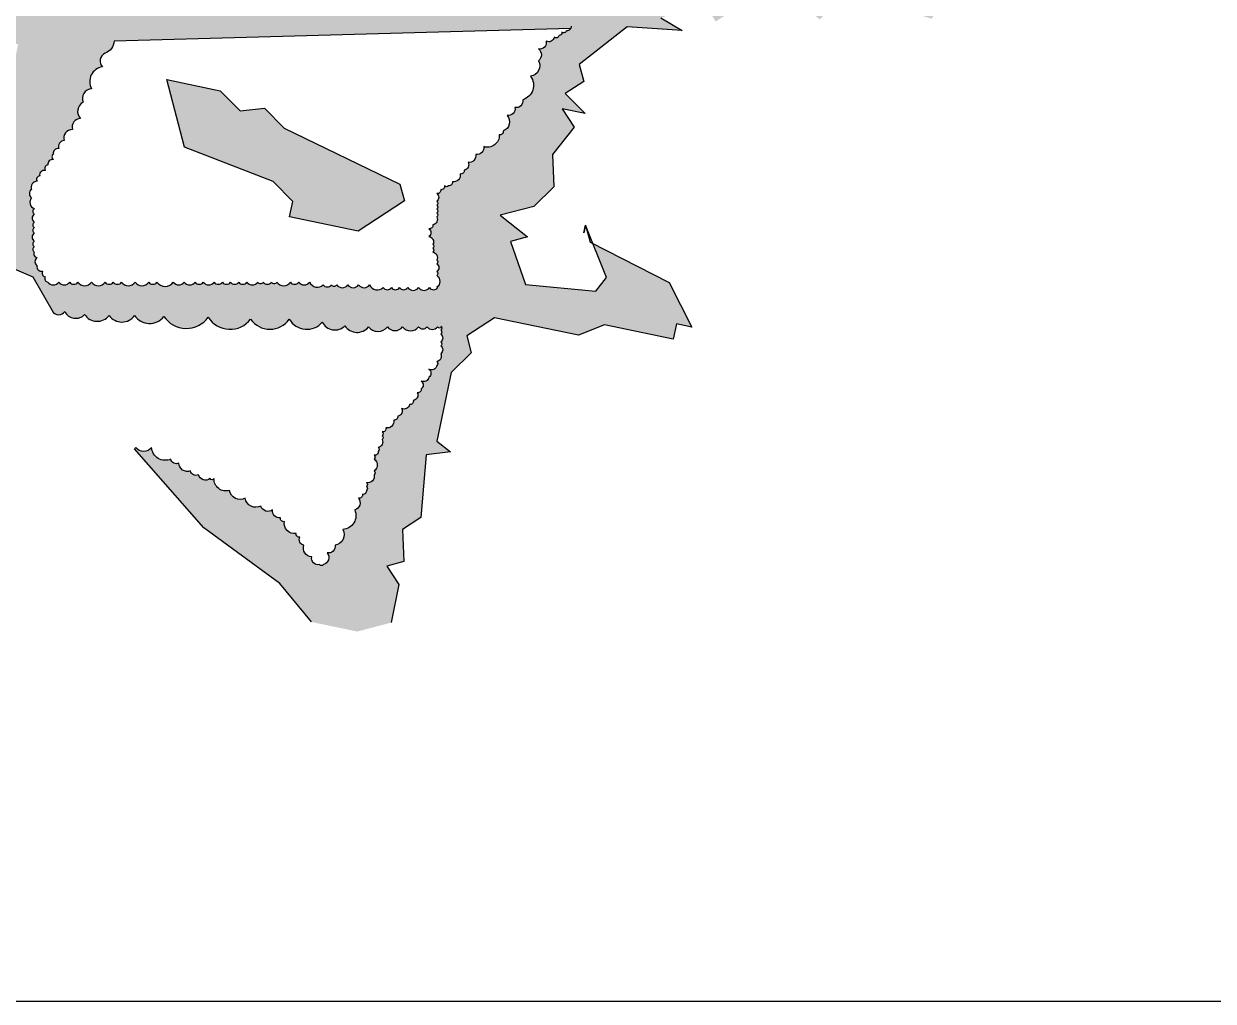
# Model space of a CAD drawing. Extents: x 4689302 to 7068445, y -422737 to 2032183.
# Drawn here: x 4732542.5 to 4732933, y -318687.3 to -318366.4 of the extents above; entities that cross this region are included whole.
import ezdxf

# ---------------------------------------------------------------- set-up
doc = ezdxf.new("R2010")
doc.units = 0
doc.header["$LTSCALE"] = 1000
doc.header["$MEASUREMENT"] = 0
doc.layers.get('0').update_dxf_attribs({"linetype": 'CONTINUOUS'})

msp = doc.modelspace()

# ---------------------------------------------------------------- hatches: boundary and pattern name
at = {"linetype": 'Continuous'}
h = msp.add_hatch(color=256, dxfattribs=at)
h.paths.add_polyline_path([(4732757.91, -318334.41), (4732756.97, -318326.37), (4732762.51, -318324.91), (4732761.05, -318319.38), (4732766.59, -318317.92), (4732774.74, -318303.93), (4732773.28, -318298.4), (4732778.82, -318296.94), (4732776.84, -318293.91), (4732783.42, -318287.44), (4732783.01, -318276.89), (4732778, -318275.84), (4732776.54, -318270.31), (4732768.5, -318271.24), (4732762.55, -318262.15), (4732733.94, -318261.4), (4732724.44, -318256.8), (4732715.88, -318260.24), (4732711.91, -318254.18), (4732648.22, -318246.1), (4732646.65, -318253.61), (4732645.6, -318258.63), (4732624.62, -318246.39), (4732623.05, -318253.91), (4732627.01, -318259.97), (4732617.17, -318294.53), (4732577.56, -318346.4), (4732572.02, -318347.86), (4732570.45, -318355.37), (4732560.24, -318362.06), (4732545.28, -318363.19), (4732508.22, -318352.83), (4732504.66, -318357.31), (4732507.58, -318368.38), (4732502.04, -318369.84), (4732509.04, -318373.92), (4732540.61, -318373.03), (4732533.87, -318405.26), (4732515.17, -318419.66), (4732515.58, -318430.21), (4732521.52, -318439.3), (4732545.53, -318449.55), (4732552.31, -318461.36, 0.443914), (4732555.93, -318460.91, 0.520567), (4732562.43, -318461.84, 0.520567), (4732570.48, -318462.15, 0.520567), (4732578.85, -318462.15, 0.520567), (4732588.45, -318462.46, 0.520567), (4732603.01, -318462.77, 0.520567), (4732616.95, -318463.39, 0.520567), (4732629.65, -318463.39, 0.520567), (4732640.49, -318464.32, 0.520567), (4732647.92, -318465.56, 0.520567), (4732655.66, -318465.86, 0.520567), (4732661.86, -318465.86, 0.520567), (4732666.82, -318465.86, 0.520567), (4732672.08, -318465.86, 0.520567), (4732674.87, -318465.86, 0.520567), (4732678.28, -318465.86, 0.42715), (4732679.63, -318466.07, -0.353159), (4732679.35, -318467.02, -0.520567), (4732679.35, -318468.3, -0.520567), (4732679.35, -318470.86, -0.520567), (4732679.35, -318472.15, -0.520567), (4732679.35, -318474.71, -0.520567), (4732678.07, -318477.28, -0.520567), (4732678.07, -318478.56, -0.520567), (4732675.5, -318479.84, -0.520567), (4732675.5, -318482.41, -0.520567), (4732672.94, -318483.69, -0.520567), (4732672.94, -318486.26, -0.520567), (4732671.65, -318487.54, -0.520567), (4732670.37, -318490.1, -0.520567), (4732669.09, -318491.39, -0.520567), (4732666.52, -318492.67, -0.520567), (4732665.24, -318495.23, -0.520567), (4732663.95, -318496.52, -0.520567), (4732661.39, -318499.08, -0.520567), (4732660.1, -318500.36, -0.520567), (4732660.1, -318501.65, -0.520567), (4732660.1, -318502.93, -0.520567), (4732658.82, -318505.49, -0.520567), (4732658.82, -318506.78, -0.520567), (4732657.53, -318508.06, -0.520567), (4732657.53, -318509.34, -0.520567), (4732657.53, -318513.19, -0.520567), (4732657.53, -318514.47, -0.520567), (4732654.97, -318517.04, -0.520567), (4732654.97, -318518.32, -0.520567), (4732654.97, -318519.6, -0.520567), (4732653.68, -318520.88, -0.520567), (4732652.4, -318522.17, -0.520567), (4732651.12, -318526.01, -0.520567), (4732647.27, -318532.43, -0.520567), (4732644.7, -318537.56, -0.520567), (4732642.13, -318540.12, -0.520567), (4732640.85, -318543.97, -0.520567), (4732639.57, -318543.97, -0.520567), (4732637, -318541.4, -0.520567), (4732634.43, -318537.56, -0.520567), (4732633.15, -318534.99, -0.520567), (4732631.87, -318533.71, -0.520567), (4732628.02, -318529.86, -0.520567), (4732626.73, -318528.58, -0.520567), (4732624.16, -318526.01, -0.520567), (4732620.31, -318524.73, -0.520567), (4732615.18, -318522.17, -0.520567), (4732610.05, -318519.6, -0.520567), (4732604.91, -318515.75, -0.520567), (4732603.63, -318515.75, -0.520567), (4732599.78, -318514.47, -0.520567), (4732597.21, -318513.19, -0.520567), (4732593.36, -318510.62, -0.520567), (4732590.79, -318509.34, -0.520567), (4732584.38, -318505.49, -0.520567), (4732579.24, -318505.49, -0.107295), (4732578.76, -318505.94), (4732601.55, -318531.87), (4732626.5, -318550.17), (4732636.93, -318562.81), (4732651.97, -318565.95), (4732663.04, -318563.03), (4732665.66, -318550.51), (4732661.69, -318544.45), (4732667.23, -318542.99), (4732666.82, -318532.44), (4732672.88, -318528.48), (4732674.56, -318507.91), (4732682.6, -318506.97), (4732678.12, -318503.42), (4732682.83, -318480.87), (4732689.41, -318474.4), (4732687.96, -318468.86), (4732697.04, -318462.92), (4732724.61, -318468.68), (4732733.17, -318465.24), (4732755.73, -318469.95), (4732756.77, -318464.94), (4732761.79, -318465.99), (4732754.38, -318451.36), (4732729.35, -318438.58), (4732733.81, -318449.68), (4732730.26, -318454.17), (4732707.18, -318451.96), (4732702.28, -318437.86), (4732707.82, -318436.4), (4732698.84, -318429.29), (4732709.91, -318426.38), (4732716.5, -318419.91), (4732716.09, -318409.36), (4732723.19, -318400.38), (4732719.23, -318394.32), (4732726.75, -318395.9), (4732720.28, -318389.31), (4732726.34, -318385.35), (4732724.88, -318379.81), (4732740.55, -318367.4), (4732758.62, -318368.56), (4732751.62, -318364.48), (4732765.72, -318359.58), (4732769.69, -318365.64), (4732775.75, -318361.68), (4732785.77, -318363.77), (4732794.86, -318357.83), (4732803.83, -318364.93), (4732810.42, -318358.46), (4732819.92, -318363.07), (4732815.43, -318359.51), (4732818.46, -318357.53), (4732840.49, -318364.75), (4732847.59, -318355.78), (4732835.18, -318340.1), (4732810.64, -318332.36), (4732786.52, -318335.16), (4732803.01, -318343.84), (4732796.95, -318347.8), (4732764.79, -318351.54), (4732748.3, -318342.86)])
h.paths.add_polyline_path([(4732607.74, -318348.1, -0.520567), (4732610.75, -318346.09, -0.520567), (4732613.26, -318343.59, -0.520567), (4732615.77, -318341.58, -0.520567), (4732617.27, -318340.07, -0.520567), (4732618.28, -318337.57, -0.520567), (4732618.78, -318334.06, -0.520567), (4732620.29, -318329.54, -0.520567), (4732621.29, -318326.53, -0.520567), (4732622.79, -318325.03, -0.520567), (4732623.8, -318323.02, -0.520567), (4732624.8, -318322.02, -0.520567), (4732624.8, -318320.01, -0.520567), (4732625.81, -318318.51, -0.520567), (4732625.81, -318316, -0.520567), (4732627.31, -318312.99, -0.520567), (4732627.81, -318310.98, -0.520567), (4732628.82, -318308.48, -0.520567), (4732629.82, -318305.47, -0.520567), (4732630.83, -318303.46, -0.520567), (4732631.33, -318301.95, -0.520567), (4732632.33, -318299.45, -0.520567), (4732632.33, -318297.94, -0.520567), (4732632.83, -318296.44, -0.520567), (4732632.83, -318294.43, -0.520567), (4732633.84, -318292.42, -0.520567), (4732633.84, -318289.92, -0.520567), (4732634.34, -318288.41, -0.520567), (4732634.34, -318286.91, -0.520567), (4732634.34, -318285.4, -0.520567), (4732634.34, -318283.9, -0.520567), (4732635.34, -318282.39, -0.520567), (4732635.34, -318280.89, -0.520567), (4732636.85, -318278.88, -0.520567), (4732637.85, -318277.38, -0.520567), (4732638.86, -318276.37, -0.520567), (4732639.86, -318275.37, -0.520567), (4732640.86, -318273.87, -0.520567), (4732642.37, -318272.86, -0.520567), (4732644.88, -318270.86, -0.520567), (4732647.89, -318269.35, -0.520567), (4732650.4, -318267.85, -0.520567), (4732652.41, -318266.84, -0.520567), (4732653.91, -318266.84, -0.520567), (4732655.42, -318265.34, -0.520567), (4732657.43, -318264.84, -0.520567), (4732658.93, -318264.84, -0.520567), (4732660.94, -318264.84, -0.520567), (4732662.95, -318264.84, -0.520567), (4732665.46, -318264.84, -0.520567), (4732667.47, -318264.84, -0.520567), (4732669.98, -318264.84, -0.520567), (4732671.98, -318265.34, -0.520567), (4732675, -318266.84, -0.520567), (4732677, -318266.84, -0.520567), (4732679.51, -318267.85, -0.520567), (4732683.03, -318268.85, -0.520567), (4732687.04, -318269.85, -0.520567), (4732692.06, -318270.36, -0.520567), (4732697.08, -318271.86, -0.520567), (4732700.59, -318271.86, -0.520567), (4732703.1, -318273.37, -0.520567), (4732706.62, -318274.37, -0.520567), (4732709.13, -318274.37, -0.520567), (4732712.64, -318274.37, -0.520567), (4732716.15, -318274.37, -0.520567), (4732718.66, -318274.37, -0.520567), (4732721.67, -318274.37, -0.520567), (4732723.68, -318274.37, -0.520567), (4732725.19, -318274.37, -0.520567), (4732727.2, -318274.37, -0.520567), (4732729.71, -318274.37, -0.520567), (4732731.21, -318274.37, -0.520567), (4732733.22, -318274.37, -0.520567), (4732735.73, -318274.37, -0.520567), (4732737.74, -318274.37, -0.520567), (4732740.25, -318274.37, -0.520567), (4732741.75, -318274.37, -0.520567), (4732743.76, -318274.37, -0.520567), (4732745.27, -318274.37, -0.520567), (4732746.77, -318274.37, -0.520567), (4732748.28, -318274.37, -0.520567), (4732749.78, -318274.87, -0.520567), (4732750.79, -318276.88, -0.520567), (4732750.79, -318278.38, -0.520567), (4732751.79, -318280.39, -0.520567), (4732752.29, -318282.9, -0.520567), (4732752.29, -318284.4, -0.520567), (4732752.29, -318285.9, -0.520567), (4732752.29, -318287.41, -0.520567), (4732752.29, -318288.91, -0.520567), (4732752.29, -318290.92, -0.520567), (4732752.29, -318292.93, -0.520567), (4732751.79, -318294.93, -0.520567), (4732750.28, -318297.94, -0.520567), (4732749.78, -318300.45, -0.520567), (4732748.28, -318303.96, -0.520567), (4732747.27, -318305.97, -0.520567), (4732746.27, -318307.97, -0.520567), (4732745.77, -318309.98, -0.520567), (4732745.27, -318311.99, -0.520567), (4732744.26, -318313.49, -0.520567), (4732743.76, -318315, -0.520567), (4732743.26, -318317, -0.520567), (4732741.75, -318320.01, -0.520567), (4732741.75, -318322.02, -0.520567), (4732741.25, -318324.02, -0.520567), (4732740.25, -318326.53, -0.520567), (4732739.74, -318329.04, -0.520567), (4732738.74, -318331.05, -0.520567), (4732738.74, -318332.55, -0.520567), (4732738.24, -318334.06, -0.520567), (4732737.23, -318335.56, -0.520567), (4732736.73, -318337.57, -0.520567), (4732736.73, -318339.07, -0.520567), (4732736.23, -318340.58, -0.520567), (4732735.23, -318342.58, -0.520567), (4732733.72, -318344.59, -0.520567), (4732732.72, -318346.59, -0.450949), (4732732.47, -318348.47, -0.243852), (4732732.72, -318348.6, -0.272568), (4732731.89, -318348.29, -0.443855), (4732730.43, -318348.11, -0.520567), (4732729.06, -318348.38, -0.520567), (4732727.7, -318349.47, -0.520567), (4732726.34, -318350.29, -0.520567), (4732725.25, -318351.38, -0.520567), (4732723.89, -318351.92, -0.520567), (4732722.26, -318352.74, -0.520567), (4732720.08, -318353.01, -0.520567), (4732717.36, -318353.01, -0.520567), (4732715.45, -318353.28, -0.520567), (4732714.09, -318353.82, -0.520567), (4732712.46, -318353.82, -0.520567), (4732710.55, -318353.82, -0.520567), (4732707.83, -318353.82, -0.520567), (4732705.1, -318353.82, -0.520567), (4732702.65, -318353.82, -0.520567), (4732699.39, -318353.82, -0.520567), (4732695.85, -318353.82, -0.520567), (4732692.85, -318353.82, -0.520567), (4732689.59, -318353.82, -0.520567), (4732685.77, -318353.82, -0.520567), (4732682.51, -318353.82, -0.520567), (4732679.24, -318353.82, -0.520567), (4732677.06, -318353.82, -0.520567), (4732674.07, -318353.82, -0.520567), (4732671.34, -318353.82, -0.520567), (4732668.62, -318354.1, -0.520567), (4732667.26, -318354.1, -0.520567), (4732663.72, -318354.64, -0.520567), (4732659.36, -318355.46, -0.520567), (4732655.28, -318355.73, -0.520567), (4732650.92, -318356.27, -0.520567), (4732648.2, -318356.82, -0.520567), (4732642.48, -318357.63, -0.520567), (4732636.22, -318357.63, -0.520567), (4732629.14, -318357.63, -0.520567), (4732621.79, -318357.63, -0.520567), (4732615.26, -318358.18, -0.520567), (4732608.45, -318358.18, -0.520567), (4732602.46, -318358.18, -0.520567), (4732596.2, -318358.45, -0.520567), (4732590.48, -318359.27, -0.520567), (4732584.22, -318359.27, -0.38511), (4732580.09, -318360.21, -0.026554), (4732580.13, -318360.14, -0.520567), (4732583.64, -318359.13, -0.520567), (4732587.66, -318357.63, -0.520567), (4732593.18, -318355.62, -0.520567), (4732597.7, -318352.61, -0.520567), (4732602.72, -318350.11, -0.520567)], flags=16)
h.paths.add_polyline_path([(4732722.08, -318367.92, -0.343439), (4732720.67, -318368.66, -0.520567), (4732719.16, -318369.17, -0.520567), (4732718.23, -318370.24, -0.520567), (4732716.57, -318370.83, -0.520567), (4732714.01, -318372.11, -0.520567), (4732711.44, -318374.67, -0.520567), (4732711.44, -318378.52, -0.520567), (4732708.87, -318383.65, -0.520567), (4732706.31, -318391.35, -0.520567), (4732703.74, -318393.91, -0.520567), (4732701.17, -318396.48, -0.520567), (4732699.89, -318401.61, -0.520567), (4732698.61, -318402.89, -0.520567), (4732693.47, -318406.74, -0.520567), (4732690.9, -318409.3, -0.520567), (4732688.34, -318411.87, -0.520567), (4732687.05, -318414.43, -0.520567), (4732685.77, -318415.71, -0.520567), (4732683.2, -318418.28, -0.520567), (4732681.92, -318419.56, -0.520567), (4732680.64, -318419.56, -0.520567), (4732679.35, -318420.85, -0.520567), (4732678.07, -318422.13, -0.520567), (4732678.07, -318424.69, -0.520567), (4732678.07, -318425.98, -0.520567), (4732678.07, -318427.26, -0.520567), (4732678.07, -318428.54, -0.520567), (4732678.07, -318429.82, -0.520567), (4732676.79, -318432.39, -0.520567), (4732675.5, -318433.67, -0.520567), (4732675.5, -318436.24, -0.520567), (4732676.79, -318438.8, -0.520567), (4732676.79, -318440.08, -0.520567), (4732676.79, -318441.37, -0.520567), (4732678.07, -318443.93, -0.520567), (4732678.07, -318445.21, -0.520567), (4732678.07, -318447.78, -0.520567), (4732678.07, -318449.06, -0.520567), (4732678.07, -318452.91, -0.033908), (4732678.38, -318453.03, -0.002581), (4732678.38, -318453.01, -0.520567), (4732675.69, -318453.01, -0.520567), (4732672.11, -318453.01, -0.520567), (4732668.53, -318453.01, -0.520567), (4732665.85, -318453.01, -0.520567), (4732663.16, -318453.01, -0.520567), (4732660.48, -318453.01, -0.520567), (4732656, -318452.11, -0.520567), (4732652.42, -318452.11, -0.520567), (4732648.84, -318452.11, -0.520567), (4732645.26, -318452.11, -0.520567), (4732643.47, -318452.11, -0.520567), (4732640.78, -318452.11, -0.520567), (4732636.31, -318451.22, -0.520567), (4732632.73, -318451.22, -0.520567), (4732630.04, -318451.22, -0.520567), (4732625.57, -318451.22, -0.520567), (4732623.78, -318451.22, -0.520567), (4732621.09, -318451.22, -0.520567), (4732619.3, -318451.22, -0.520567), (4732615.72, -318451.22, -0.520567), (4732613.04, -318451.22, -0.520567), (4732610.35, -318451.22, -0.520567), (4732607.67, -318451.22, -0.520567), (4732604.98, -318451.22, -0.520567), (4732601.4, -318451.22, -0.520567), (4732598.71, -318451.22, -0.520567), (4732595.13, -318451.22, -0.520567), (4732591.55, -318451.22, -0.520567), (4732586.18, -318451.22, -0.520567), (4732583.5, -318451.22, -0.520567), (4732579.02, -318451.22, -0.520567), (4732574.55, -318451.22, -0.520567), (4732571.86, -318451.22, -0.520567), (4732569.18, -318451.22, -0.520567), (4732564.7, -318451.22, -0.520567), (4732560.22, -318451.22, -0.520567), (4732557.54, -318451.22, -0.520567), (4732553.96, -318451.22, -0.520567), (4732550.38, -318451.22, -0.520567), (4732549.48, -318449.43, -0.520567), (4732548.59, -318447.64, -0.520567), (4732546.8, -318445.85, -0.520567), (4732546.8, -318443.17, -0.520567), (4732545.9, -318441.38, -0.520567), (4732545.9, -318439.59, -0.520567), (4732545.9, -318437.8, -0.520567), (4732545.9, -318435.12, -0.520567), (4732545.9, -318433.33, -0.520567), (4732545.9, -318431.54, -0.520567), (4732545.9, -318428.86, -0.520567), (4732545.9, -318427.07, -0.520567), (4732545.01, -318423.49, -0.520567), (4732545.01, -318420.81, -0.520567), (4732546.8, -318418.12, -0.520567), (4732547.69, -318416.34, -0.520567), (4732549.48, -318414.55, -0.520567), (4732550.38, -318412.76, -0.520567), (4732552.17, -318410.97, -0.520567), (4732552.17, -318409.18, -0.520567), (4732553.96, -318407.39, -0.520567), (4732555.75, -318404.71, -0.520567), (4732558.43, -318401.13, -0.520567), (4732561.12, -318397.55, -0.520567), (4732562.01, -318392.18, -0.520567), (4732564.7, -318387.71, -0.520567), (4732568.28, -318380.56, -0.537626), (4732569.31, -318376.03, 0.278967), (4732572.11, -318372.14)], flags=16)
h.paths.add_polyline_path([(4732589.44, -318384.74), (4732606.99, -318388.41), (4732613.46, -318394.99), (4732621.5, -318394.06), (4732627.97, -318400.64), (4732665.96, -318419.05), (4732667.42, -318424.58), (4732652.27, -318434.49), (4732629.72, -318429.78), (4732630.77, -318424.76), (4732624.3, -318418.18), (4732595.28, -318406.88)], flags=0)
h.paths.add_polyline_path([(4732647.54, -318316.59), (4732641.71, -318294.45), (4732659.25, -318298.11), (4732665.72, -318304.7), (4732673.76, -318303.76), (4732680.23, -318310.35), (4732718.23, -318328.75), (4732719.69, -318334.29), (4732704.54, -318344.2), (4732681.99, -318339.48), (4732682.51, -318336.98), (4732683.04, -318334.47), (4732676.57, -318327.89)], flags=0)

# ---------------------------------------------------------------- linework, layer by layer
for p, q in [((4732751.62, -318364.48), (4732758.62, -318368.56)), ((4732722.08, -318367.92), (4732572.11, -318372.14)), ((4732740.55, -318367.4), (4732724.88, -318379.81)), ((4732758.62, -318368.56), (4732740.55, -318367.4)), ((4732724.88, -318379.81), (4732726.34, -318385.35)), ((4732726.34, -318385.35), (4732720.28, -318389.31)), ((4732720.28, -318389.31), (4732726.75, -318395.9)), ((4732726.75, -318395.9), (4732719.23, -318394.32)), ((4732719.23, -318394.32), (4732723.19, -318400.38)), ((4732723.19, -318400.38), (4732716.09, -318409.36)), ((4732716.09, -318409.36), (4732716.5, -318419.91)), ((4732716.5, -318419.91), (4732709.91, -318426.38)), ((4732709.91, -318426.38), (4732698.84, -318429.29)), ((4732698.84, -318429.29), (4732707.82, -318436.4)), ((4732733.81, -318449.68), (4732726.93, -318432.55)), ((4732726.93, -318432.55), (4732728.39, -318438.08)), ((4732707.82, -318436.4), (4732702.28, -318437.86)), ((4732545.53, -318449.55), (4732521.52, -318439.3)), ((4732702.28, -318437.86), (4732707.18, -318451.96)), ((4732728.39, -318438.08), (4732754.38, -318451.36)), ((4732552.31, -318461.36), (4732545.53, -318449.55)), ((4732707.18, -318451.96), (4732730.26, -318454.17)), ((4732730.26, -318454.17), (4732733.81, -318449.68)), ((4732754.38, -318451.36), (4732761.79, -318465.99)), ((4732697.04, -318462.92), (4732687.96, -318468.86)), ((4732724.61, -318468.68), (4732697.04, -318462.92)), ((4732733.17, -318465.24), (4732724.61, -318468.68)), ((4732755.73, -318469.95), (4732733.17, -318465.24)), ((4732756.77, -318464.94), (4732755.73, -318469.95)), ((4732761.79, -318465.99), (4732756.77, -318464.94)), ((4732687.96, -318468.86), (4732689.41, -318474.4)), ((4732689.41, -318474.4), (4732682.83, -318480.87)), ((4732682.83, -318480.87), (4732678.12, -318503.42)), ((4732601.55, -318531.87), (4732578.76, -318505.94)), ((4732682.6, -318506.97), (4732674.56, -318507.91)), ((4732678.12, -318503.42), (4732682.6, -318506.97)), ((4732674.56, -318507.91), (4732672.88, -318528.48)), ((4732672.88, -318528.48), (4732666.82, -318532.44)), ((4732626.5, -318550.17), (4732601.55, -318531.87)), ((4732666.82, -318532.44), (4732667.23, -318542.99)), ((4732667.23, -318542.99), (4732661.69, -318544.45)), ((4732661.69, -318544.45), (4732665.66, -318550.51)), ((4732636.93, -318562.81), (4732626.5, -318550.17)), ((4732665.66, -318550.51), (4732663.04, -318563.03))]:
    msp.add_line(p, q, dxfattribs=at)
msp.add_line((4729707.19, -318687.32), (4735207.19, -318687.32))
for points in [[(4732722.18, -318367.16), (4732722.18, -318367.16, -0.520567), (4732720.67, -318368.66), (4732720.67, -318368.66, -0.520567), (4732719.16, -318369.17), (4732719.16, -318369.17, -0.520567), (4732718.23, -318370.24), (4732718.23, -318370.24, -0.520567), (4732716.57, -318370.83), (4732716.57, -318370.83, -0.520567), (4732714.01, -318372.11), (4732714.01, -318372.11, -0.520567), (4732711.44, -318374.67), (4732711.44, -318374.67, -0.520567), (4732711.44, -318378.52), (4732711.44, -318378.52, -0.520567), (4732708.87, -318383.65), (4732708.87, -318383.65, -0.520567), (4732706.31, -318391.35), (4732706.31, -318391.35, -0.520567), (4732703.74, -318393.91), (4732703.74, -318393.91, -0.520567), (4732701.17, -318396.48), (4732701.17, -318396.48, -0.520567), (4732699.89, -318401.61), (4732699.89, -318401.61, -0.520567), (4732698.61, -318402.89), (4732698.61, -318402.89, -0.520567), (4732693.47, -318406.74), (4732693.47, -318406.74, -0.520567), (4732690.9, -318409.3), (4732690.9, -318409.3, -0.520567), (4732688.34, -318411.87), (4732688.34, -318411.87, -0.520567), (4732687.05, -318414.43), (4732687.05, -318414.43, -0.520567), (4732685.77, -318415.71), (4732685.77, -318415.71, -0.520567), (4732683.2, -318418.28), (4732683.2, -318418.28, -0.520567), (4732681.92, -318419.56), (4732681.92, -318419.56, -0.520567), (4732680.64, -318419.56), (4732680.64, -318419.56, -0.520567), (4732679.35, -318420.85), (4732679.35, -318420.85, -0.520567), (4732678.07, -318422.13), (4732678.07, -318422.13, -0.520567), (4732678.07, -318424.69), (4732678.07, -318424.69, -0.520567), (4732678.07, -318425.98), (4732678.07, -318425.98, -0.520567), (4732678.07, -318427.26), (4732678.07, -318427.26, -0.520567), (4732678.07, -318428.54), (4732678.07, -318428.54, -0.520567), (4732678.07, -318429.82), (4732678.07, -318429.82, -0.520567), (4732676.79, -318432.39), (4732676.79, -318432.39, -0.520567), (4732675.5, -318433.67), (4732675.5, -318433.67, -0.520567), (4732675.5, -318436.24), (4732675.5, -318436.24, -0.520567), (4732676.79, -318438.8), (4732676.79, -318438.8, -0.520567), (4732676.79, -318440.08), (4732676.79, -318440.08, -0.520567), (4732676.79, -318441.37), (4732676.79, -318441.37, -0.520567), (4732678.07, -318443.93), (4732678.07, -318443.93, -0.520567), (4732678.07, -318445.21), (4732678.07, -318445.21, -0.520567), (4732678.07, -318447.78), (4732678.07, -318447.78, -0.520567), (4732678.07, -318449.06), (4732678.07, -318449.06, -0.520567), (4732678.07, -318452.91), (4732678.07, -318452.91, -0.033908), (4732678.38, -318453.03)], [(4732572.11, -318372.14, -0.287635), (4732569.18, -318376.08), (4732569.18, -318376.08, 0.520567), (4732568.28, -318380.56), (4732568.28, -318380.56, 0.520567), (4732564.7, -318387.71), (4732564.7, -318387.71, 0.520567), (4732562.01, -318392.18), (4732562.01, -318392.18, 0.520567), (4732561.12, -318397.55), (4732561.12, -318397.55, 0.520567), (4732558.43, -318401.13), (4732558.43, -318401.13, 0.520567), (4732555.75, -318404.71), (4732555.75, -318404.71, 0.520567), (4732553.96, -318407.39), (4732553.96, -318407.39, 0.520567), (4732552.17, -318409.18), (4732552.17, -318409.18, 0.520567), (4732552.17, -318410.97), (4732552.17, -318410.97, 0.520567), (4732550.38, -318412.76), (4732550.38, -318412.76, 0.520567), (4732549.48, -318414.55), (4732549.48, -318414.55, 0.520567), (4732547.69, -318416.34), (4732547.69, -318416.34, 0.520567), (4732546.8, -318418.12), (4732546.8, -318418.12, 0.520567), (4732545.01, -318420.81), (4732545.01, -318420.81, 0.520567), (4732545.01, -318423.49), (4732545.01, -318423.49, 0.520567), (4732545.9, -318427.07), (4732545.9, -318427.07, 0.520567), (4732545.9, -318428.86), (4732545.9, -318428.86, 0.520567), (4732545.9, -318431.54), (4732545.9, -318431.54, 0.520567), (4732545.9, -318433.33), (4732545.9, -318433.33, 0.520567), (4732545.9, -318435.12), (4732545.9, -318435.12, 0.520567), (4732545.9, -318437.8), (4732545.9, -318437.8, 0.520567), (4732545.9, -318439.59), (4732545.9, -318439.59, 0.520567), (4732545.9, -318441.38), (4732545.9, -318441.38, 0.520567), (4732546.8, -318443.17), (4732546.8, -318443.17, 0.520567), (4732546.8, -318445.85), (4732546.8, -318445.85, 0.520567), (4732548.59, -318447.64), (4732548.59, -318447.64, 0.520567), (4732549.48, -318449.43), (4732549.48, -318449.43, 0.520567), (4732550.38, -318451.22), (4732550.38, -318451.22, 0.520567), (4732553.96, -318451.22), (4732553.96, -318451.22, 0.520567), (4732557.54, -318451.22), (4732557.54, -318451.22, 0.520567), (4732560.22, -318451.22), (4732560.22, -318451.22, 0.520567), (4732564.7, -318451.22), (4732564.7, -318451.22, 0.520567), (4732569.18, -318451.22), (4732569.18, -318451.22, 0.520567), (4732571.86, -318451.22), (4732571.86, -318451.22, 0.520567), (4732574.55, -318451.22), (4732574.55, -318451.22, 0.520567), (4732579.02, -318451.22), (4732579.02, -318451.22, 0.520567), (4732583.5, -318451.22), (4732583.5, -318451.22, 0.520567), (4732586.18, -318451.22), (4732586.18, -318451.22, 0.520567), (4732591.55, -318451.22), (4732591.55, -318451.22, 0.520567), (4732595.13, -318451.22), (4732595.13, -318451.22, 0.520567), (4732598.71, -318451.22), (4732598.71, -318451.22, 0.520567), (4732601.4, -318451.22), (4732601.4, -318451.22, 0.520567), (4732604.98, -318451.22), (4732604.98, -318451.22, 0.520567), (4732607.67, -318451.22), (4732607.67, -318451.22, 0.520567), (4732610.35, -318451.22), (4732610.35, -318451.22, 0.520567), (4732613.04, -318451.22), (4732613.04, -318451.22, 0.520567), (4732615.72, -318451.22), (4732615.72, -318451.22, 0.520567), (4732619.3, -318451.22), (4732619.3, -318451.22, 0.520567), (4732621.09, -318451.22), (4732621.09, -318451.22, 0.520567), (4732623.78, -318451.22), (4732623.78, -318451.22, 0.520567), (4732625.57, -318451.22), (4732625.57, -318451.22, 0.520567), (4732630.04, -318451.22), (4732630.04, -318451.22, 0.520567), (4732632.73, -318451.22), (4732632.73, -318451.22, 0.520567), (4732636.31, -318451.22), (4732636.31, -318451.22, 0.520567), (4732640.78, -318452.11), (4732640.78, -318452.11, 0.520567), (4732643.47, -318452.11), (4732643.47, -318452.11, 0.520567), (4732645.26, -318452.11), (4732645.26, -318452.11, 0.520567), (4732648.84, -318452.11), (4732648.84, -318452.11, 0.520567), (4732652.42, -318452.11), (4732652.42, -318452.11, 0.520567), (4732656, -318452.11), (4732656, -318452.11, 0.520567), (4732660.48, -318453.01), (4732660.48, -318453.01, 0.520567), (4732663.16, -318453.01), (4732663.16, -318453.01, 0.520567), (4732665.85, -318453.01), (4732665.85, -318453.01, 0.520567), (4732668.53, -318453.01), (4732668.53, -318453.01, 0.520567), (4732672.11, -318453.01), (4732672.11, -318453.01, 0.520567), (4732675.69, -318453.01), (4732675.69, -318453.01, 0.520567), (4732678.38, -318453.01), (4732678.38, -318453.01, 0.002581), (4732678.38, -318453.03, 0.002581)], [(4732551.9, -318460.91, 0.520567), (4732555.93, -318460.91), (4732555.93, -318460.91, 0.520567), (4732562.43, -318461.84), (4732562.43, -318461.84, 0.520567), (4732570.48, -318462.15), (4732570.48, -318462.15, 0.520567), (4732578.85, -318462.15), (4732578.85, -318462.15, 0.520567), (4732588.45, -318462.46), (4732588.45, -318462.46, 0.520567), (4732603.01, -318462.77), (4732603.01, -318462.77, 0.520567), (4732616.95, -318463.39), (4732616.95, -318463.39, 0.520567), (4732629.65, -318463.39), (4732629.65, -318463.39, 0.520567), (4732640.49, -318464.32), (4732640.49, -318464.32, 0.520567), (4732647.92, -318465.56), (4732647.92, -318465.56, 0.520567), (4732655.66, -318465.86), (4732655.66, -318465.86, 0.520567), (4732661.86, -318465.86), (4732661.86, -318465.86, 0.520567), (4732666.82, -318465.86), (4732666.82, -318465.86, 0.520567), (4732672.08, -318465.86), (4732672.08, -318465.86, 0.520567), (4732674.87, -318465.86), (4732674.87, -318465.86, 0.520567), (4732678.28, -318465.86), (4732678.28, -318465.86, 0.520567), (4732679.82, -318465.86)], [(4732679.35, -318465.73), (4732679.35, -318465.73, -0.520567), (4732679.35, -318467.02), (4732679.35, -318467.02, -0.520567), (4732679.35, -318468.3), (4732679.35, -318468.3, -0.520567), (4732679.35, -318470.86), (4732679.35, -318470.86, -0.520567), (4732679.35, -318472.15), (4732679.35, -318472.15, -0.520567), (4732679.35, -318474.71), (4732679.35, -318474.71, -0.520567), (4732678.07, -318477.28), (4732678.07, -318477.28, -0.520567), (4732678.07, -318478.56), (4732678.07, -318478.56, -0.520567), (4732675.5, -318479.84), (4732675.5, -318479.84, -0.520567), (4732675.5, -318482.41), (4732675.5, -318482.41, -0.520567), (4732672.94, -318483.69), (4732672.94, -318483.69, -0.520567), (4732672.94, -318486.26), (4732672.94, -318486.26, -0.520567), (4732671.65, -318487.54), (4732671.65, -318487.54, -0.520567), (4732670.37, -318490.1), (4732670.37, -318490.1, -0.520567), (4732669.09, -318491.39), (4732669.09, -318491.39, -0.520567), (4732666.52, -318492.67), (4732666.52, -318492.67, -0.520567), (4732665.24, -318495.23), (4732665.24, -318495.23, -0.520567), (4732663.95, -318496.52), (4732663.95, -318496.52, -0.520567), (4732661.39, -318499.08), (4732661.39, -318499.08, -0.520567), (4732660.1, -318500.36), (4732660.1, -318500.36, -0.520567), (4732660.1, -318501.65), (4732660.1, -318501.65, -0.520567), (4732660.1, -318502.93), (4732660.1, -318502.93, -0.520567), (4732658.82, -318505.49), (4732658.82, -318505.49, -0.520567), (4732658.82, -318506.78), (4732658.82, -318506.78, -0.520567), (4732657.53, -318508.06), (4732657.53, -318508.06, -0.520567), (4732657.53, -318509.34), (4732657.53, -318509.34, -0.520567), (4732657.53, -318513.19), (4732657.53, -318513.19, -0.520567), (4732657.53, -318514.47), (4732657.53, -318514.47, -0.520567), (4732654.97, -318517.04), (4732654.97, -318517.04, -0.520567), (4732654.97, -318518.32), (4732654.97, -318518.32, -0.520567), (4732654.97, -318519.6), (4732654.97, -318519.6, -0.520567), (4732653.68, -318520.88), (4732653.68, -318520.88, -0.520567), (4732652.4, -318522.17), (4732652.4, -318522.17, -0.520567), (4732651.12, -318526.01), (4732651.12, -318526.01, -0.520567), (4732647.27, -318532.43), (4732647.27, -318532.43, -0.520567), (4732644.7, -318537.56), (4732644.7, -318537.56, -0.520567), (4732642.13, -318540.12), (4732642.13, -318540.12, -0.520567), (4732640.85, -318543.97), (4732640.85, -318543.97, -0.520567), (4732639.57, -318543.97), (4732639.57, -318543.97, -0.520567), (4732637, -318541.4), (4732637, -318541.4, -0.520567), (4732634.43, -318537.56), (4732634.43, -318537.56, -0.520567), (4732633.15, -318534.99), (4732633.15, -318534.99, -0.520567), (4732631.87, -318533.71), (4732631.87, -318533.71, -0.520567), (4732628.02, -318529.86), (4732628.02, -318529.86, -0.520567), (4732626.73, -318528.58), (4732626.73, -318528.58, -0.520567), (4732624.16, -318526.01), (4732624.16, -318526.01, -0.520567), (4732620.31, -318524.73), (4732620.31, -318524.73, -0.520567), (4732615.18, -318522.17), (4732615.18, -318522.17, -0.520567), (4732610.05, -318519.6), (4732610.05, -318519.6, -0.520567), (4732604.91, -318515.75), (4732604.91, -318515.75, -0.520567), (4732603.63, -318515.75), (4732603.63, -318515.75, -0.520567), (4732599.78, -318514.47), (4732599.78, -318514.47, -0.520567), (4732597.21, -318513.19), (4732597.21, -318513.19, -0.520567), (4732593.36, -318510.62), (4732593.36, -318510.62, -0.520567), (4732590.79, -318509.34), (4732590.79, -318509.34, -0.520567), (4732584.38, -318505.49), (4732584.38, -318505.49, -0.520567), (4732579.24, -318505.49), (4732579.24, -318505.49, -0.107295), (4732578.76, -318505.94)]]:
    msp.add_lwpolyline(points, format="xyb", dxfattribs=at)
for points in [[(4732665.96, -318419.05), (4732667.42, -318424.58), (4732652.27, -318434.49), (4732629.72, -318429.78), (4732630.77, -318424.76), (4732624.3, -318418.18), (4732595.28, -318406.88), (4732589.44, -318384.74), (4732606.99, -318388.41), (4732613.46, -318394.99), (4732621.5, -318394.06), (4732627.97, -318400.64), (4732665.96, -318419.05)], [(4732726.93, -318432.55), (4732726.41, -318435.05), (4732726.93, -318432.55)]]:
    msp.add_lwpolyline(points, dxfattribs=at)
msp.add_lwpolyline([(4732679.35, -318464.45), (4732679.35, -318464.45)], close=True, dxfattribs=at)

doc.saveas('drawing.dxf')
